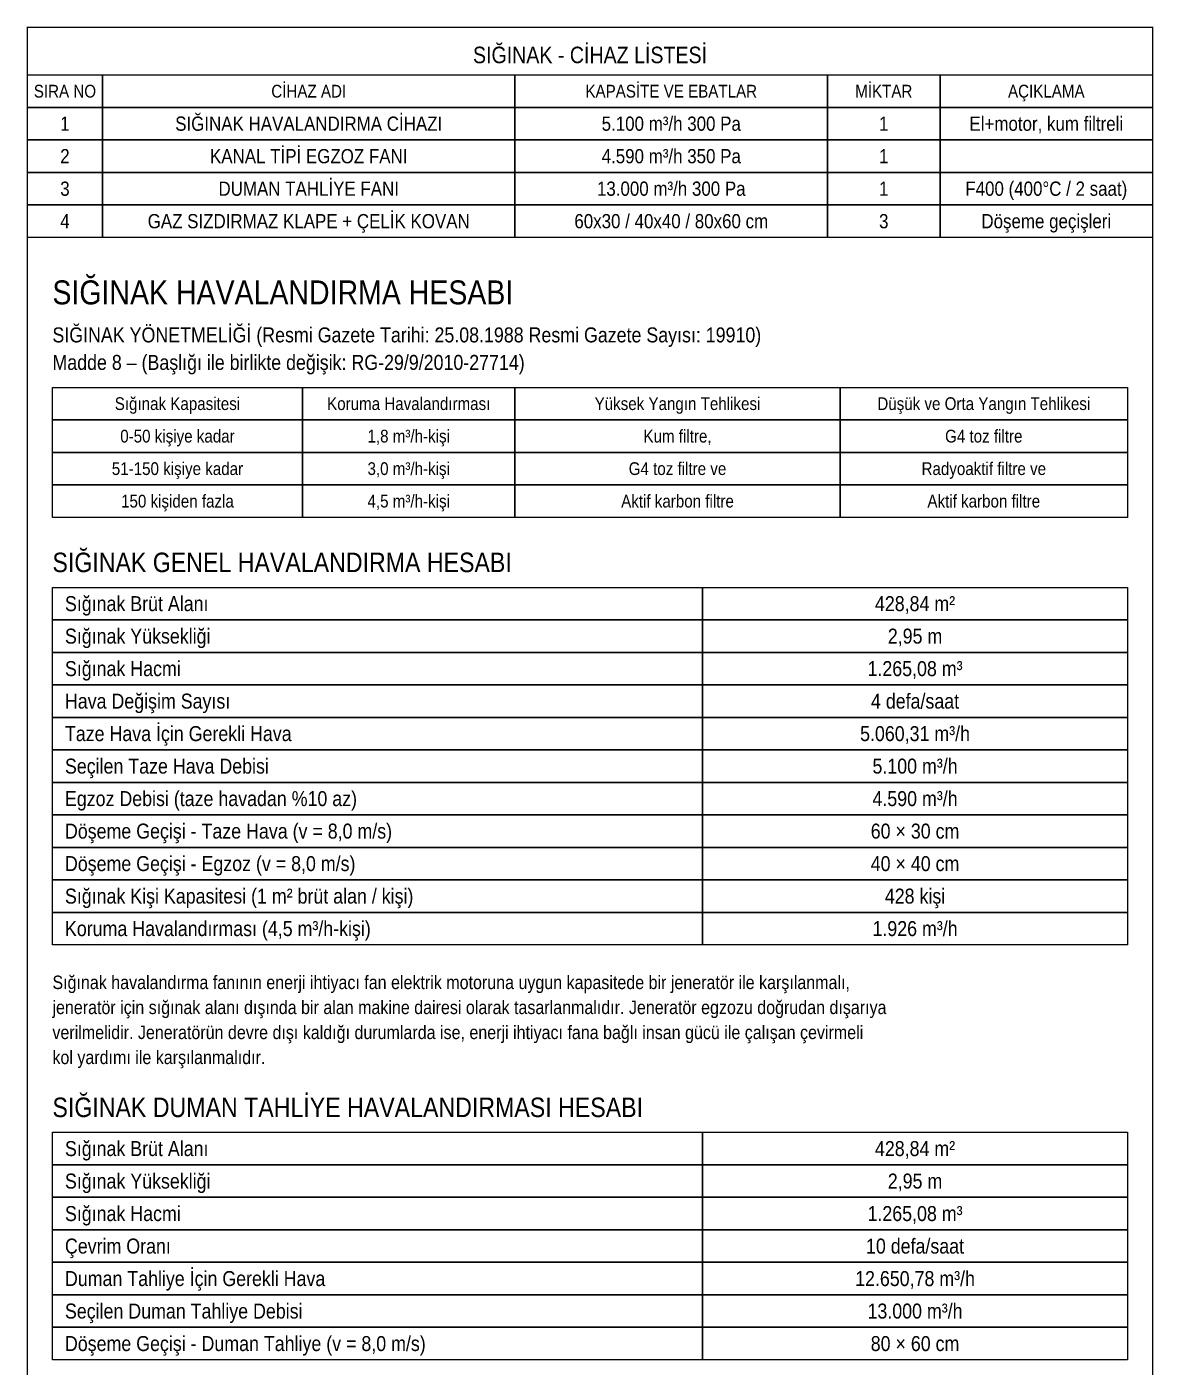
# Model space of a CAD drawing. Header units: centimetres. Extents: x 357699 to 366480, y -615216 to -609849.
# Drawn here: x 359950 to 360850, y -611016 to -609944 of the extents above; entities that cross this region are included whole.
import ezdxf
from ezdxf.enums import TextEntityAlignment as Align

# ---------------------------------------------------------------- set-up
doc = ezdxf.new("R2010")
doc.units = ezdxf.units.CM
for name, color, linetype in [('ROTAS-HESAP-CERCEVE', 1, 'Continuous'), ('ROTAS-HESAP-CIZGI', 1, 'Continuous'), ('ROTAS-HESAP-YAZI', 7, 'Continuous')]:
    doc.layers.add(name, color=color, linetype=linetype)
doc.styles.add('ROTAS', font='arial.ttf')

msp = doc.modelspace()

# ---------------------------------------------------------------- linework, layer by layer
at = {"layer": 'ROTAS-HESAP-CERCEVE', "const_width": 1}
msp.add_lwpolyline([(359950, -609944), (360850, -609944), (360850, -611062), (359950, -611062)], close=True, dxfattribs=at)
at = {"layer": 'ROTAS-HESAP-CIZGI'}
for points in [[(359950, -609982), (360010, -609982), (360010, -610008), (359950, -610008)], [(360010, -609982), (360340, -609982), (360340, -610008), (360010, -610008)], [(360340, -609982), (360590, -609982), (360590, -610008), (360340, -610008)], [(360590, -609982), (360680, -609982), (360680, -610008), (360590, -610008)], [(360680, -609982), (360850, -609982), (360850, -610008), (360680, -610008)], [(359950, -610008), (360010, -610008), (360010, -610034), (359950, -610034)], [(360010, -610008), (360340, -610008), (360340, -610034), (360010, -610034)], [(360340, -610008), (360590, -610008), (360590, -610034), (360340, -610034)], [(360590, -610008), (360680, -610008), (360680, -610034), (360590, -610034)], [(360680, -610008), (360850, -610008), (360850, -610034), (360680, -610034)], [(359950, -610034), (360010, -610034), (360010, -610060), (359950, -610060)], [(360010, -610034), (360340, -610034), (360340, -610060), (360010, -610060)], [(360340, -610034), (360590, -610034), (360590, -610060), (360340, -610060)], [(360590, -610034), (360680, -610034), (360680, -610060), (360590, -610060)], [(360680, -610034), (360850, -610034), (360850, -610060), (360680, -610060)], [(359950, -610060), (360010, -610060), (360010, -610086), (359950, -610086)], [(360010, -610060), (360340, -610060), (360340, -610086), (360010, -610086)], [(360340, -610060), (360590, -610060), (360590, -610086), (360340, -610086)], [(360590, -610060), (360680, -610060), (360680, -610086), (360590, -610086)], [(360680, -610060), (360850, -610060), (360850, -610086), (360680, -610086)], [(359950, -610086), (360010, -610086), (360010, -610112), (359950, -610112)], [(360010, -610086), (360340, -610086), (360340, -610112), (360010, -610112)], [(360340, -610086), (360590, -610086), (360590, -610112), (360340, -610112)], [(360590, -610086), (360680, -610086), (360680, -610112), (360590, -610112)], [(360680, -610086), (360850, -610086), (360850, -610112), (360680, -610112)], [(359970, -610232), (360170, -610232), (360170, -610258), (359970, -610258)], [(360170, -610232), (360340, -610232), (360340, -610258), (360170, -610258)], [(360340, -610232), (360600, -610232), (360600, -610258), (360340, -610258)], [(360600, -610232), (360830, -610232), (360830, -610258), (360600, -610258)], [(359970, -610258), (360170, -610258), (360170, -610284), (359970, -610284)], [(360170, -610258), (360340, -610258), (360340, -610284), (360170, -610284)], [(360340, -610258), (360600, -610258), (360600, -610284), (360340, -610284)], [(360600, -610258), (360830, -610258), (360830, -610284), (360600, -610284)], [(359970, -610284), (360170, -610284), (360170, -610310), (359970, -610310)], [(360170, -610284), (360340, -610284), (360340, -610310), (360170, -610310)], [(360340, -610284), (360600, -610284), (360600, -610310), (360340, -610310)], [(360600, -610284), (360830, -610284), (360830, -610310), (360600, -610310)], [(359970, -610310), (360170, -610310), (360170, -610336), (359970, -610336)], [(360170, -610310), (360340, -610310), (360340, -610336), (360170, -610336)], [(360340, -610310), (360600, -610310), (360600, -610336), (360340, -610336)], [(360600, -610310), (360830, -610310), (360830, -610336), (360600, -610336)], [(359970, -610392), (360490, -610392), (360490, -610418), (359970, -610418)], [(360490, -610392), (360830, -610392), (360830, -610418), (360490, -610418)], [(359970, -610418), (360490, -610418), (360490, -610444), (359970, -610444)], [(360490, -610418), (360830, -610418), (360830, -610444), (360490, -610444)], [(359970, -610444), (360490, -610444), (360490, -610470), (359970, -610470)], [(360490, -610444), (360830, -610444), (360830, -610470), (360490, -610470)], [(359970, -610470), (360490, -610470), (360490, -610496), (359970, -610496)], [(360490, -610470), (360830, -610470), (360830, -610496), (360490, -610496)], [(359970, -610496), (360490, -610496), (360490, -610522), (359970, -610522)], [(360490, -610496), (360830, -610496), (360830, -610522), (360490, -610522)], [(359970, -610522), (360490, -610522), (360490, -610548), (359970, -610548)], [(360490, -610522), (360830, -610522), (360830, -610548), (360490, -610548)], [(359970, -610548), (360490, -610548), (360490, -610574), (359970, -610574)], [(360490, -610548), (360830, -610548), (360830, -610574), (360490, -610574)], [(359970, -610574), (360490, -610574), (360490, -610600), (359970, -610600)], [(360490, -610574), (360830, -610574), (360830, -610600), (360490, -610600)], [(359970, -610600), (360490, -610600), (360490, -610626), (359970, -610626)], [(360490, -610600), (360830, -610600), (360830, -610626), (360490, -610626)], [(359970, -610626), (360490, -610626), (360490, -610652), (359970, -610652)], [(360490, -610626), (360830, -610626), (360830, -610652), (360490, -610652)], [(359970, -610652), (360490, -610652), (360490, -610678), (359970, -610678)], [(360490, -610652), (360830, -610652), (360830, -610678), (360490, -610678)], [(359970, -610828), (360490, -610828), (360490, -610854), (359970, -610854)], [(360490, -610828), (360830, -610828), (360830, -610854), (360490, -610854)], [(359970, -610854), (360490, -610854), (360490, -610880), (359970, -610880)], [(360490, -610854), (360830, -610854), (360830, -610880), (360490, -610880)], [(359970, -610880), (360490, -610880), (360490, -610906), (359970, -610906)], [(360490, -610880), (360830, -610880), (360830, -610906), (360490, -610906)], [(359970, -610906), (360490, -610906), (360490, -610932), (359970, -610932)], [(360490, -610906), (360830, -610906), (360830, -610932), (360490, -610932)], [(359970, -610932), (360490, -610932), (360490, -610958), (359970, -610958)], [(360490, -610932), (360830, -610932), (360830, -610958), (360490, -610958)], [(359970, -610958), (360490, -610958), (360490, -610984), (359970, -610984)], [(360490, -610958), (360830, -610958), (360830, -610984), (360490, -610984)], [(359970, -610984), (360490, -610984), (360490, -611010), (359970, -611010)], [(360490, -610984), (360830, -610984), (360830, -611010), (360490, -611010)]]:
    msp.add_lwpolyline(points, close=True, dxfattribs=at)

# ---------------------------------------------------------------- texts
at = {"layer": 'ROTAS-HESAP-YAZI', "style": 'ROTAS', "width": 0.85}
for s, height, p in [('SIĞINAK - CİHAZ LİSTESİ', 13.2, (360400, -609966)), ('SIRA NO', 10.2, (359980, -609995)), ('CİHAZ ADI', 10.2, (360175, -609995)), ('KAPASİTE VE EBATLAR', 10.2, (360465, -609995)), ('MİKTAR', 10.2, (360635, -609995)), ('AÇIKLAMA', 10.2, (360765, -609995)), ('1', 11.4, (359980, -610021)), ('SIĞINAK HAVALANDIRMA CİHAZI', 11.4, (360175, -610021)), ('5.100 m³/h 300 Pa', 11.4, (360465, -610021)), ('1', 11.4, (360635, -610021)), ('El+motor, kum filtreli', 11.4, (360765, -610021)), ('2', 11.4, (359980, -610047)), ('KANAL TİPİ EGZOZ FANI', 11.4, (360175, -610047)), ('4.590 m³/h 350 Pa', 11.4, (360465, -610047)), ('1', 11.4, (360635, -610047)), ('3', 11.4, (359980, -610073)), ('DUMAN TAHLİYE FANI', 11.4, (360175, -610073)), ('13.000 m³/h 300 Pa', 11.4, (360465, -610073)), ('1', 11.4, (360635, -610073)), ('F400 (400°C / 2 saat)', 11.4, (360765, -610073)), ('GAZ SIZDIRMAZ KLAPE + ÇELİK KOVAN', 11.4, (360175, -610099)), ('4', 11.4, (359980, -610099)), ('60x30 / 40x40 / 80x60 cm', 11.4, (360465, -610099)), ('3', 11.4, (360635, -610099)), ('Döşeme geçişleri', 11.4, (360765, -610099)), ('Sığınak Kapasitesi', 10.2, (360070, -610245)), ('Koruma Havalandırması', 10.2, (360255, -610245)), ('Yüksek Yangın Tehlikesi', 10.2, (360470, -610245)), ('Düşük ve Orta Yangın Tehlikesi', 10.2, (360715, -610245)), ('0-50 kişiye kadar', 10.2, (360070, -610271)), ('1,8 m³/h-kişi', 10.2, (360255, -610271)), ('Kum filtre,', 10.2, (360470, -610271)), ('G4 toz filtre', 10.2, (360715, -610271)), ('51-150 kişiye kadar', 10.2, (360070, -610297)), ('3,0 m³/h-kişi', 10.2, (360255, -610297)), ('G4 toz filtre ve', 10.2, (360470, -610297)), ('Radyoaktif filtre ve', 10.2, (360715, -610297)), ('150 kişiden fazla', 10.2, (360070, -610323)), ('4,5 m³/h-kişi', 10.2, (360255, -610323)), ('Aktif karbon filtre', 10.2, (360470, -610323)), ('Aktif karbon filtre', 10.2, (360715, -610323)), ('428,84 m²', 12, (360660, -610405)), ('2,95 m', 12, (360660, -610431)), ('1.265,08 m³', 12, (360660, -610457)), ('4 defa/saat', 12, (360660, -610483)), ('5.060,31 m³/h', 12, (360660, -610509)), ('5.100 m³/h', 12, (360660, -610535)), ('4.590 m³/h', 12, (360660, -610561)), ('60 × 30 cm', 12, (360660, -610587)), ('40 × 40 cm', 12, (360660, -610613)), ('428 kişi', 12, (360660, -610639)), ('1.926 m³/h', 12, (360660, -610665)), ('428,84 m²', 12, (360660, -610841)), ('2,95 m', 12, (360660, -610867)), ('1.265,08 m³', 12, (360660, -610893)), ('10 defa/saat', 12, (360660, -610919)), ('12.650,78 m³/h', 12, (360660, -610945)), ('13.000 m³/h', 12, (360660, -610971)), ('80 × 60 cm', 12, (360660, -610997))]:
    msp.add_text(s, height=height, dxfattribs=at).set_placement(p, align=Align.MIDDLE_CENTER)
for s, height, p in [('SIĞINAK HAVALANDIRMA HESABI', 19.2, (359970, -610156)), ('SIĞINAK YÖNETMELİĞİ (Resmi Gazete Tarihi: 25.08.1988 Resmi Gazete Sayısı: 19910)', 12, (359970, -610190)), ('Madde 8 – (Başlığı ile birlikte değişik: RG-29/9/2010-27714)', 12, (359970, -610212)), ('SIĞINAK GENEL HAVALANDIRMA HESABI', 15.6, (359970, -610372)), ('Sığınak Brüt Alanı', 12, (359980, -610405)), ('Sığınak Yüksekliği', 12, (359980, -610431)), ('Sığınak Hacmi', 12, (359980, -610457)), ('Hava Değişim Sayısı', 12, (359980, -610483)), ('Taze Hava İçin Gerekli Hava', 12, (359980, -610509)), ('Seçilen Taze Hava Debisi', 12, (359980, -610535)), ('Egzoz Debisi (taze havadan %10 az)', 12, (359980, -610561)), ('Döşeme Geçişi - Taze Hava (v = 8,0 m/s)', 12, (359980, -610587)), ('Döşeme Geçişi - Egzoz (v = 8,0 m/s)', 12, (359980, -610613)), ('Sığınak Kişi Kapasitesi (1 m² brüt alan / kişi)', 12, (359980, -610639)), ('Koruma Havalandırması (4,5 m³/h-kişi)', 12, (359980, -610665)), ('Sığınak havalandırma fanının enerji ihtiyacı fan elektrik motoruna uygun kapasitede bir jeneratör ile karşılanmalı,', 10.8, (359970, -610708)), ('jeneratör için sığınak alanı dışında bir alan makine dairesi olarak tasarlanmalıdır. Jeneratör egzozu doğrudan dışarıya', 10.8, (359970, -610728)), ('verilmelidir. Jeneratörün devre dışı kaldığı durumlarda ise, enerji ihtiyacı fana bağlı insan gücü ile çalışan çevirmeli', 10.8, (359970, -610748)), ('kol yardımı ile karşılanmalıdır.', 10.8, (359970, -610768)), ('SIĞINAK DUMAN TAHLİYE HAVALANDIRMASI HESABI', 15.6, (359970, -610808)), ('Sığınak Brüt Alanı', 12, (359980, -610841)), ('Sığınak Yüksekliği', 12, (359980, -610867)), ('Sığınak Hacmi', 12, (359980, -610893)), ('Çevrim Oranı', 12, (359980, -610919)), ('Duman Tahliye İçin Gerekli Hava', 12, (359980, -610945)), ('Seçilen Duman Tahliye Debisi', 12, (359980, -610971)), ('Döşeme Geçişi - Duman Tahliye (v = 8,0 m/s)', 12, (359980, -610997))]:
    msp.add_text(s, height=height, dxfattribs=at).set_placement(p, align=Align.MIDDLE_LEFT)

doc.saveas('drawing.dxf')
